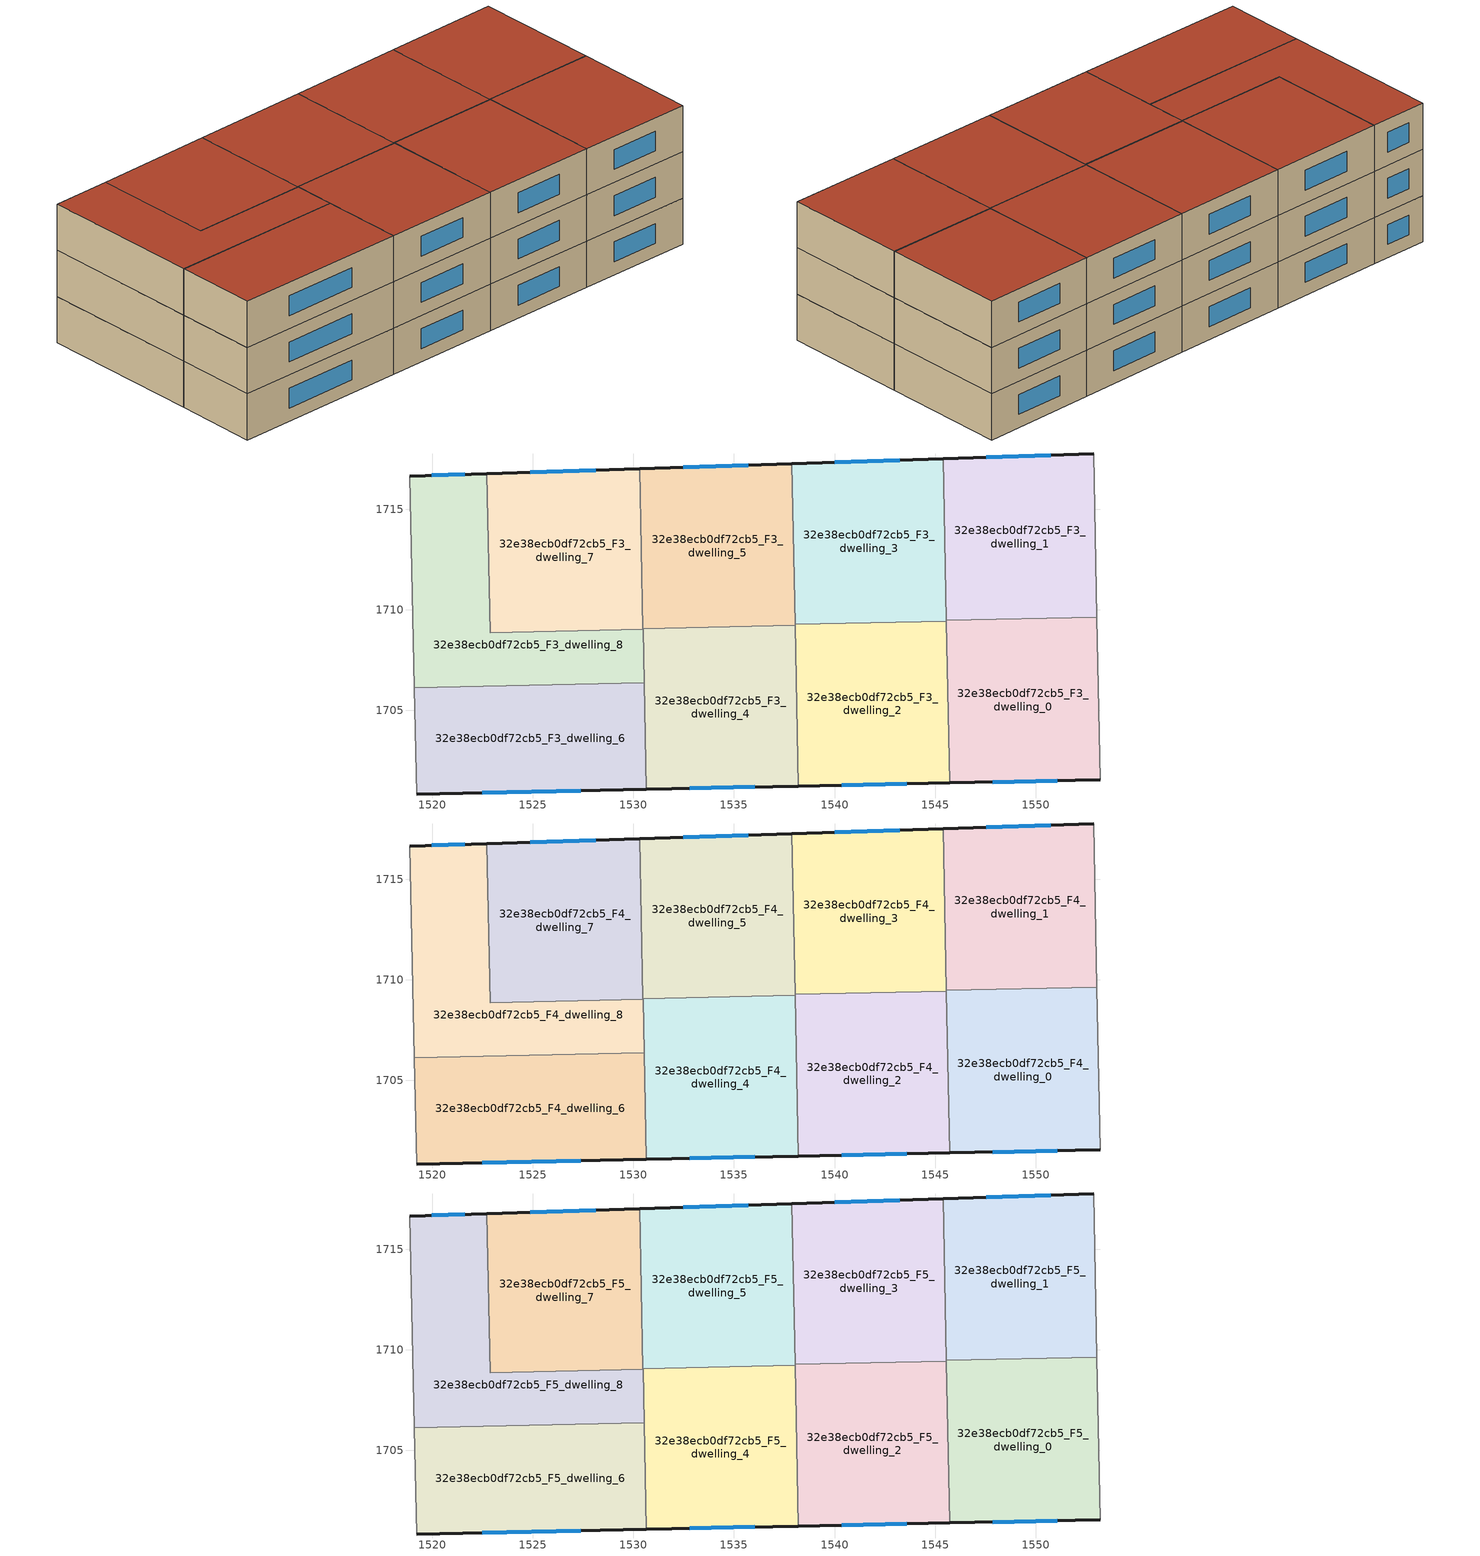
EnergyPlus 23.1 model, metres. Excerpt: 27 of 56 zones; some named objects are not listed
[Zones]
32e38ecb0df72cb5_F3_dwelling_0
 floor to 32e38ecb0df72cb5_F2_dwelling_0 (EU_floor_Construction): 1553.04,1709.63 1553.2,1701.54 1545.73,1701.39 1545.56,1709.48 z9
 wall outside (EU_wall_Construction): 1545.73,1701.39 1553.2,1701.54 z9:12
 wall to 32e38ecb0df72cb5_F3_dwelling_1 (EU_wall_Construction): 1553.04,1709.63 1545.56,1709.48 z9:12
 wall adiabatic (EU_wall_Construction): 1553.2,1701.54 1553.04,1709.63 z9:12
 wall to 32e38ecb0df72cb5_F3_dwelling_2 (EU_wall_Construction): 1545.56,1709.43 1545.73,1701.39 z9:12
 wall to 32e38ecb0df72cb5_F3_dwelling_3 (EU_wall_Construction): 1545.56,1709.48 1545.56,1709.43 z9:12
 window (EU_Window_Construction): 1547.87,1701.43 1551.07,1701.5 z9.86:11.14
32e38ecb0df72cb5_F3_dwelling_1
 floor to 32e38ecb0df72cb5_F2_dwelling_1 (EU_floor_Construction): 1552.89,1717.75 1553.04,1709.63 1545.56,1709.48 1545.4,1717.51 z9
 wall outside (EU_wall_Construction): 1552.89,1717.75 1545.4,1717.51 z9:12
 wall adiabatic (EU_wall_Construction): 1553.04,1709.63 1552.89,1717.75 z9:12
 wall to 32e38ecb0df72cb5_F3_dwelling_3 (EU_wall_Construction): 1545.4,1717.51 1545.56,1709.48 z9:12
 window (EU_Window_Construction): 1550.75,1717.68 1547.54,1717.58 z9.86:11.14
32e38ecb0df72cb5_F3_dwelling_2
 floor to 32e38ecb0df72cb5_F2_dwelling_2 (EU_floor_Construction): 1545.56,1709.43 1545.73,1701.39 1538.21,1701.24 1538.04,1709.27 z9
 wall outside (EU_wall_Construction): 1538.21,1701.24 1545.73,1701.39 z9:12
 wall to 32e38ecb0df72cb5_F3_dwelling_4 (EU_wall_Construction): 1538.04,1709.23 1538.21,1701.24 z9:12
 wall to 32e38ecb0df72cb5_F3_dwelling_3 (EU_wall_Construction): 1545.56,1709.43 1538.04,1709.27 z9:12
 wall to 32e38ecb0df72cb5_F3_dwelling_5 (EU_wall_Construction): 1538.04,1709.27 1538.04,1709.23 z9:12
 window (EU_Window_Construction): 1540.36,1701.28 1543.58,1701.35 z9.86:11.14
32e38ecb0df72cb5_F3_dwelling_3
 floor to 32e38ecb0df72cb5_F2_dwelling_3 (EU_floor_Construction): 1545.4,1717.51 1545.56,1709.43 1538.04,1709.27 1537.88,1717.26 z9
 wall outside (EU_wall_Construction): 1545.4,1717.51 1537.88,1717.26 z9:12
 wall to 32e38ecb0df72cb5_F3_dwelling_5 (EU_wall_Construction): 1537.88,1717.26 1538.04,1709.27 z9:12
 window (EU_Window_Construction): 1543.25,1717.44 1540.02,1717.33 z9.86:11.14
32e38ecb0df72cb5_F3_dwelling_4
 floor to 32e38ecb0df72cb5_F2_dwelling_4 (EU_floor_Construction): 1538.04,1709.23 1538.21,1701.24 1530.64,1701.08 1530.48,1709.07 z9
 wall outside (EU_wall_Construction): 1530.64,1701.08 1538.21,1701.24 z9:12
 wall to 32e38ecb0df72cb5_F3_dwelling_5 (EU_wall_Construction): 1538.04,1709.23 1530.48,1709.07 z9:12
 wall to 32e38ecb0df72cb5_F3_dwelling_6 (EU_wall_Construction): 1530.53,1706.37 1530.64,1701.08 z9:12
 wall to 32e38ecb0df72cb5_F3_dwelling_8 (EU_wall_Construction): 1530.48,1709.03 1530.53,1706.37 z9:12
 wall to 32e38ecb0df72cb5_F3_dwelling_7 (EU_wall_Construction): 1530.48,1709.07 1530.48,1709.03 z9:12
 window (EU_Window_Construction): 1532.8,1701.12 1536.05,1701.19 z9.86:11.14
32e38ecb0df72cb5_F3_dwelling_5
 floor to 32e38ecb0df72cb5_F2_dwelling_5 (EU_floor_Construction): 1537.88,1717.26 1538.04,1709.23 1530.48,1709.07 1530.31,1717.02 z9
 wall outside (EU_wall_Construction): 1537.88,1717.26 1530.31,1717.02 z9:12
 wall to 32e38ecb0df72cb5_F3_dwelling_7 (EU_wall_Construction): 1530.31,1717.02 1530.48,1709.07 z9:12
 window (EU_Window_Construction): 1535.71,1717.2 1532.47,1717.09 z9.86:11.14
32e38ecb0df72cb5_F3_dwelling_6
 floor to 32e38ecb0df72cb5_F2_dwelling_6 (EU_floor_Construction): 1530.53,1706.37 1530.64,1701.08 1519.22,1700.84 1519.11,1706.13 z9
 wall outside (EU_wall_Construction): 1519.22,1700.84 1530.64,1701.08 z9:12
 wall adiabatic (EU_wall_Construction): 1519.11,1706.13 1519.22,1700.84 z9:12
 wall to 32e38ecb0df72cb5_F3_dwelling_8 (EU_wall_Construction): 1530.53,1706.37 1519.11,1706.13 z9:12
 window (EU_Window_Construction): 1522.48,1700.91 1527.38,1701.01 z9.86:11.14
32e38ecb0df72cb5_F3_dwelling_7
 floor to 32e38ecb0df72cb5_F2_dwelling_7 (EU_floor_Construction): 1530.31,1717.02 1530.48,1709.03 1522.87,1708.87 1522.71,1716.78 z9
 wall outside (EU_wall_Construction): 1530.31,1717.02 1522.71,1716.78 z9:12
 wall to 32e38ecb0df72cb5_F3_dwelling_8 (EU_wall_Construction): 1522.71,1716.78 1522.87,1708.87 1530.48,1709.03 z9:12
 window (EU_Window_Construction): 1528.14,1716.95 1524.88,1716.85 z9.86:11.14
32e38ecb0df72cb5_F3_dwelling_8
 floor to 32e38ecb0df72cb5_F2_dwelling_8 (EU_floor_Construction): 1530.48,1709.03 1530.53,1706.37 1519.11,1706.13 1518.89,1716.65 1522.71,1716.78 1522.87,1708.87 z9
 wall outside (EU_wall_Construction): 1522.71,1716.78 1518.89,1716.65 z9:12
 wall adiabatic (EU_wall_Construction): 1518.89,1716.65 1519.11,1706.13 z9:12
 window (EU_Window_Construction): 1521.62,1716.74 1519.98,1716.69 z9.86:11.14
32e38ecb0df72cb5_F4_dwelling_0
 floor to 32e38ecb0df72cb5_F3_dwelling_0 (EU_floor_Construction): 1553.04,1709.63 1553.2,1701.54 1545.73,1701.39 1545.56,1709.48 z12
 wall outside (EU_wall_Construction): 1545.73,1701.39 1553.2,1701.54 z12:15
 wall to 32e38ecb0df72cb5_F4_dwelling_1 (EU_wall_Construction): 1553.04,1709.63 1545.56,1709.48 z12:15
 wall adiabatic (EU_wall_Construction): 1553.2,1701.54 1553.04,1709.63 z12:15
 wall to 32e38ecb0df72cb5_F4_dwelling_2 (EU_wall_Construction): 1545.56,1709.43 1545.73,1701.39 z12:15
 wall to 32e38ecb0df72cb5_F4_dwelling_3 (EU_wall_Construction): 1545.56,1709.48 1545.56,1709.43 z12:15
 window (EU_Window_Construction): 1547.87,1701.43 1551.07,1701.5 z12.86:14.14
32e38ecb0df72cb5_F4_dwelling_1
 floor to 32e38ecb0df72cb5_F3_dwelling_1 (EU_floor_Construction): 1552.89,1717.75 1553.04,1709.63 1545.56,1709.48 1545.4,1717.51 z12
 wall outside (EU_wall_Construction): 1552.89,1717.75 1545.4,1717.51 z12:15
 wall adiabatic (EU_wall_Construction): 1553.04,1709.63 1552.89,1717.75 z12:15
 wall to 32e38ecb0df72cb5_F4_dwelling_3 (EU_wall_Construction): 1545.4,1717.51 1545.56,1709.48 z12:15
 window (EU_Window_Construction): 1550.75,1717.68 1547.54,1717.58 z12.86:14.14
32e38ecb0df72cb5_F4_dwelling_2
 floor to 32e38ecb0df72cb5_F3_dwelling_2 (EU_floor_Construction): 1545.56,1709.43 1545.73,1701.39 1538.21,1701.24 1538.04,1709.27 z12
 wall outside (EU_wall_Construction): 1538.21,1701.24 1545.73,1701.39 z12:15
 wall to 32e38ecb0df72cb5_F4_dwelling_4 (EU_wall_Construction): 1538.04,1709.23 1538.21,1701.24 z12:15
 wall to 32e38ecb0df72cb5_F4_dwelling_3 (EU_wall_Construction): 1545.56,1709.43 1538.04,1709.27 z12:15
 wall to 32e38ecb0df72cb5_F4_dwelling_5 (EU_wall_Construction): 1538.04,1709.27 1538.04,1709.23 z12:15
 window (EU_Window_Construction): 1540.36,1701.28 1543.58,1701.35 z12.86:14.14
32e38ecb0df72cb5_F4_dwelling_3
 floor to 32e38ecb0df72cb5_F3_dwelling_3 (EU_floor_Construction): 1545.4,1717.51 1545.56,1709.43 1538.04,1709.27 1537.88,1717.26 z12
 wall outside (EU_wall_Construction): 1545.4,1717.51 1537.88,1717.26 z12:15
 wall to 32e38ecb0df72cb5_F4_dwelling_5 (EU_wall_Construction): 1537.88,1717.26 1538.04,1709.27 z12:15
 window (EU_Window_Construction): 1543.25,1717.44 1540.02,1717.33 z12.86:14.14
32e38ecb0df72cb5_F4_dwelling_4
 floor to 32e38ecb0df72cb5_F3_dwelling_4 (EU_floor_Construction): 1538.04,1709.23 1538.21,1701.24 1530.64,1701.08 1530.48,1709.07 z12
 wall outside (EU_wall_Construction): 1530.64,1701.08 1538.21,1701.24 z12:15
 wall to 32e38ecb0df72cb5_F4_dwelling_5 (EU_wall_Construction): 1538.04,1709.23 1530.48,1709.07 z12:15
 wall to 32e38ecb0df72cb5_F4_dwelling_6 (EU_wall_Construction): 1530.53,1706.37 1530.64,1701.08 z12:15
 wall to 32e38ecb0df72cb5_F4_dwelling_8 (EU_wall_Construction): 1530.48,1709.03 1530.53,1706.37 z12:15
 wall to 32e38ecb0df72cb5_F4_dwelling_7 (EU_wall_Construction): 1530.48,1709.07 1530.48,1709.03 z12:15
 window (EU_Window_Construction): 1532.8,1701.12 1536.05,1701.19 z12.86:14.14
32e38ecb0df72cb5_F4_dwelling_5
 floor to 32e38ecb0df72cb5_F3_dwelling_5 (EU_floor_Construction): 1537.88,1717.26 1538.04,1709.23 1530.48,1709.07 1530.31,1717.02 z12
 wall outside (EU_wall_Construction): 1537.88,1717.26 1530.31,1717.02 z12:15
 wall to 32e38ecb0df72cb5_F4_dwelling_7 (EU_wall_Construction): 1530.31,1717.02 1530.48,1709.07 z12:15
 window (EU_Window_Construction): 1535.71,1717.2 1532.47,1717.09 z12.86:14.14
32e38ecb0df72cb5_F4_dwelling_6
 floor to 32e38ecb0df72cb5_F3_dwelling_6 (EU_floor_Construction): 1530.53,1706.37 1530.64,1701.08 1519.22,1700.84 1519.11,1706.13 z12
 wall outside (EU_wall_Construction): 1519.22,1700.84 1530.64,1701.08 z12:15
 wall adiabatic (EU_wall_Construction): 1519.11,1706.13 1519.22,1700.84 z12:15
 wall to 32e38ecb0df72cb5_F4_dwelling_8 (EU_wall_Construction): 1530.53,1706.37 1519.11,1706.13 z12:15
 window (EU_Window_Construction): 1522.48,1700.91 1527.38,1701.01 z12.86:14.14
32e38ecb0df72cb5_F4_dwelling_7
 floor to 32e38ecb0df72cb5_F3_dwelling_7 (EU_floor_Construction): 1530.31,1717.02 1530.48,1709.03 1522.87,1708.87 1522.71,1716.78 z12
 wall outside (EU_wall_Construction): 1530.31,1717.02 1522.71,1716.78 z12:15
 wall to 32e38ecb0df72cb5_F4_dwelling_8 (EU_wall_Construction): 1522.71,1716.78 1522.87,1708.87 1530.48,1709.03 z12:15
 window (EU_Window_Construction): 1528.14,1716.95 1524.88,1716.85 z12.86:14.14
32e38ecb0df72cb5_F4_dwelling_8
 floor to 32e38ecb0df72cb5_F3_dwelling_8 (EU_floor_Construction): 1530.48,1709.03 1530.53,1706.37 1519.11,1706.13 1518.89,1716.65 1522.71,1716.78 1522.87,1708.87 z12
 wall outside (EU_wall_Construction): 1522.71,1716.78 1518.89,1716.65 z12:15
 wall adiabatic (EU_wall_Construction): 1518.89,1716.65 1519.11,1706.13 z12:15
 window (EU_Window_Construction): 1521.62,1716.74 1519.98,1716.69 z12.86:14.14
32e38ecb0df72cb5_F5_dwelling_0
 floor to 32e38ecb0df72cb5_F4_dwelling_0 (EU_floor_Construction): 1553.04,1709.63 1553.2,1701.54 1545.73,1701.39 1545.56,1709.48 z15
 wall outside (EU_wall_Construction): 1545.73,1701.39 1553.2,1701.54 z15:18
 wall to 32e38ecb0df72cb5_F5_dwelling_1 (EU_wall_Construction): 1553.04,1709.63 1545.56,1709.48 z15:18
 wall adiabatic (EU_wall_Construction): 1553.2,1701.54 1553.04,1709.63 z15:18
 wall to 32e38ecb0df72cb5_F5_dwelling_2 (EU_wall_Construction): 1545.56,1709.43 1545.73,1701.39 z15:18
 wall to 32e38ecb0df72cb5_F5_dwelling_3 (EU_wall_Construction): 1545.56,1709.48 1545.56,1709.43 z15:18
 window (EU_Window_Construction): 1547.87,1701.43 1551.07,1701.5 z15.86:17.14
 roof outside (EU_roof_Construction): 1553.2,1701.54 1553.04,1709.63 1545.56,1709.48 1545.73,1701.39 z18
32e38ecb0df72cb5_F5_dwelling_1
 floor to 32e38ecb0df72cb5_F4_dwelling_1 (EU_floor_Construction): 1552.89,1717.75 1553.04,1709.63 1545.56,1709.48 1545.4,1717.51 z15
 wall outside (EU_wall_Construction): 1552.89,1717.75 1545.4,1717.51 z15:18
 wall adiabatic (EU_wall_Construction): 1553.04,1709.63 1552.89,1717.75 z15:18
 wall to 32e38ecb0df72cb5_F5_dwelling_3 (EU_wall_Construction): 1545.4,1717.51 1545.56,1709.48 z15:18
 window (EU_Window_Construction): 1550.75,1717.68 1547.54,1717.58 z15.86:17.14
 roof outside (EU_roof_Construction): 1553.04,1709.63 1552.89,1717.75 1545.4,1717.51 1545.56,1709.48 z18
32e38ecb0df72cb5_F5_dwelling_2
 floor to 32e38ecb0df72cb5_F4_dwelling_2 (EU_floor_Construction): 1545.56,1709.43 1545.73,1701.39 1538.21,1701.24 1538.04,1709.27 z15
 wall outside (EU_wall_Construction): 1538.21,1701.24 1545.73,1701.39 z15:18
 wall to 32e38ecb0df72cb5_F5_dwelling_4 (EU_wall_Construction): 1538.04,1709.23 1538.21,1701.24 z15:18
 wall to 32e38ecb0df72cb5_F5_dwelling_3 (EU_wall_Construction): 1545.56,1709.43 1538.04,1709.27 z15:18
 wall to 32e38ecb0df72cb5_F5_dwelling_5 (EU_wall_Construction): 1538.04,1709.27 1538.04,1709.23 z15:18
 window (EU_Window_Construction): 1540.36,1701.28 1543.58,1701.35 z15.86:17.14
 roof outside (EU_roof_Construction): 1545.73,1701.39 1545.56,1709.43 1538.04,1709.27 1538.21,1701.24 z18
32e38ecb0df72cb5_F5_dwelling_3
 floor to 32e38ecb0df72cb5_F4_dwelling_3 (EU_floor_Construction): 1545.4,1717.51 1545.56,1709.43 1538.04,1709.27 1537.88,1717.26 z15
 wall outside (EU_wall_Construction): 1545.4,1717.51 1537.88,1717.26 z15:18
 wall to 32e38ecb0df72cb5_F5_dwelling_5 (EU_wall_Construction): 1537.88,1717.26 1538.04,1709.27 z15:18
 window (EU_Window_Construction): 1543.25,1717.44 1540.02,1717.33 z15.86:17.14
 roof outside (EU_roof_Construction): 1545.56,1709.43 1545.4,1717.51 1537.88,1717.26 1538.04,1709.27 z18
32e38ecb0df72cb5_F5_dwelling_4
 floor to 32e38ecb0df72cb5_F4_dwelling_4 (EU_floor_Construction): 1538.04,1709.23 1538.21,1701.24 1530.64,1701.08 1530.48,1709.07 z15
 wall outside (EU_wall_Construction): 1530.64,1701.08 1538.21,1701.24 z15:18
 wall to 32e38ecb0df72cb5_F5_dwelling_5 (EU_wall_Construction): 1538.04,1709.23 1530.48,1709.07 z15:18
 wall to 32e38ecb0df72cb5_F5_dwelling_6 (EU_wall_Construction): 1530.53,1706.37 1530.64,1701.08 z15:18
 wall to 32e38ecb0df72cb5_F5_dwelling_8 (EU_wall_Construction): 1530.48,1709.03 1530.53,1706.37 z15:18
 wall to 32e38ecb0df72cb5_F5_dwelling_7 (EU_wall_Construction): 1530.48,1709.07 1530.48,1709.03 z15:18
 window (EU_Window_Construction): 1532.8,1701.12 1536.05,1701.19 z15.86:17.14
 roof outside (EU_roof_Construction): 1538.21,1701.24 1538.04,1709.23 1530.48,1709.07 1530.64,1701.08 z18
32e38ecb0df72cb5_F5_dwelling_5
 floor to 32e38ecb0df72cb5_F4_dwelling_5 (EU_floor_Construction): 1537.88,1717.26 1538.04,1709.23 1530.48,1709.07 1530.31,1717.02 z15
 wall outside (EU_wall_Construction): 1537.88,1717.26 1530.31,1717.02 z15:18
 wall to 32e38ecb0df72cb5_F5_dwelling_7 (EU_wall_Construction): 1530.31,1717.02 1530.48,1709.07 z15:18
 window (EU_Window_Construction): 1535.71,1717.2 1532.47,1717.09 z15.86:17.14
 roof outside (EU_roof_Construction): 1538.04,1709.23 1537.88,1717.26 1530.31,1717.02 1530.48,1709.07 z18
32e38ecb0df72cb5_F5_dwelling_6
 floor to 32e38ecb0df72cb5_F4_dwelling_6 (EU_floor_Construction): 1530.53,1706.37 1530.64,1701.08 1519.22,1700.84 1519.11,1706.13 z15
 wall outside (EU_wall_Construction): 1519.22,1700.84 1530.64,1701.08 z15:18
 wall adiabatic (EU_wall_Construction): 1519.11,1706.13 1519.22,1700.84 z15:18
 wall to 32e38ecb0df72cb5_F5_dwelling_8 (EU_wall_Construction): 1530.53,1706.37 1519.11,1706.13 z15:18
 window (EU_Window_Construction): 1522.48,1700.91 1527.38,1701.01 z15.86:17.14
 roof outside (EU_roof_Construction): 1530.64,1701.08 1530.53,1706.37 1519.11,1706.13 1519.22,1700.84 z18
32e38ecb0df72cb5_F5_dwelling_7
 floor to 32e38ecb0df72cb5_F4_dwelling_7 (EU_floor_Construction): 1530.31,1717.02 1530.48,1709.03 1522.87,1708.87 1522.71,1716.78 z15
 wall outside (EU_wall_Construction): 1530.31,1717.02 1522.71,1716.78 z15:18
 wall to 32e38ecb0df72cb5_F5_dwelling_8 (EU_wall_Construction): 1522.71,1716.78 1522.87,1708.87 1530.48,1709.03 z15:18
 window (EU_Window_Construction): 1528.14,1716.95 1524.88,1716.85 z15.86:17.14
 roof outside (EU_roof_Construction): 1530.48,1709.03 1530.31,1717.02 1522.71,1716.78 1522.87,1708.87 z18
32e38ecb0df72cb5_F5_dwelling_8
 floor to 32e38ecb0df72cb5_F4_dwelling_8 (EU_floor_Construction): 1530.48,1709.03 1530.53,1706.37 1519.11,1706.13 1518.89,1716.65 1522.71,1716.78 1522.87,1708.87 z15
 wall outside (EU_wall_Construction): 1522.71,1716.78 1518.89,1716.65 z15:18
 wall adiabatic (EU_wall_Construction): 1518.89,1716.65 1519.11,1706.13 z15:18
 window (EU_Window_Construction): 1521.62,1716.74 1519.98,1716.69 z15.86:17.14
 roof outside (EU_roof_Construction): 1530.53,1706.37 1530.48,1709.03 1522.87,1708.87 1522.71,1716.78 1518.89,1716.65 1519.11,1706.13 z18
[Building]
EU S2 Campaign: North Axis=0; Terrain=City; Solar Distribution=FullExterior
[Site:Location]
Helsinki-Vantaa.AP: Latitude=60.317; Longitude=24.963; Time Zone=2; Elevation=54.6
[SizingPeriod:WeatherFileDays]
AnnualSizingPeriod: Begin Month=1; Begin Day of Month=1; End Month=12; End Day of Month=31; Day of Week for Start Day=Monday; Use Weather File Daylight Saving Period=No; Use Weather File Rain and Snow Indicators=No
[MATERIAL]
EU_InternalMass_Material: Roughness=MediumRough; Thickness=0.1; Conductivity=1; Density=1800; Specific Heat=900; Thermal Absorptance=0.9; Solar Absorptance=0.7; Visible Absorptance=0.7
[MATERIAL:NOMASS] Roughness=MediumRough; Thermal Absorptance=0.9; Solar Absorptance=0.7; Visible Absorptance=0.7
Name | Thermal Resistance
EU_wall_NoMass | 1.10183
EU_roof_NoMass; EU_floor_NoMass | 1.70606
[WINDOWMATERIAL:SIMPLEGLAZINGSYSTEM]
EU_Window_SimpleGlazing: UFactor=3.11035; Solar Heat Gain Coefficient=0.8; Visible Transmittance=0.8
[CONSTRUCTION]
EU_wall_Construction: EU_wall_NoMass
EU_roof_Construction: EU_roof_NoMass
EU_floor_Construction: EU_floor_NoMass
EU_Window_Construction: EU_Window_SimpleGlazing
EU_InternalMass_Construction: EU_InternalMass_Material
[ZONE] Type=1; Multiplier=1; Ceiling Height=autocalculate; Floor Area=autocalculate; Part of Total Floor Area=Yes
Name | Volume
32e38ecb0df72cb5_F3_dwelling_0; 32e38ecb0df72cb5_F4_dwelling_0; 32e38ecb0df72cb5_F5_dwelling_0; 32e38ecb0df72cb5_F3_dwelling_5; 32e38ecb0df72cb5_F4_dwelling_5; 32e38ecb0df72cb5_F5_dwelling_5 | 181.477
32e38ecb0df72cb5_F3_dwelling_1; 32e38ecb0df72cb5_F4_dwelling_1; 32e38ecb0df72cb5_F5_dwelling_1 | 181.458
32e38ecb0df72cb5_F3_dwelling_2; 32e38ecb0df72cb5_F4_dwelling_2; 32e38ecb0df72cb5_F5_dwelling_2 | 181.453
32e38ecb0df72cb5_F3_dwelling_3; 32e38ecb0df72cb5_F4_dwelling_3; 32e38ecb0df72cb5_F5_dwelling_3 | 181.474
32e38ecb0df72cb5_F3_dwelling_4; 32e38ecb0df72cb5_F4_dwelling_4; 32e38ecb0df72cb5_F5_dwelling_4 | 181.468
32e38ecb0df72cb5_F3_dwelling_6; 32e38ecb0df72cb5_F4_dwelling_6; 32e38ecb0df72cb5_F5_dwelling_6 | 181.471
32e38ecb0df72cb5_F3_dwelling_7; 32e38ecb0df72cb5_F4_dwelling_7; 32e38ecb0df72cb5_F5_dwelling_7 | 181.442
32e38ecb0df72cb5_F3_dwelling_8; 32e38ecb0df72cb5_F4_dwelling_8; 32e38ecb0df72cb5_F5_dwelling_8 | 181.461
[INTERNALMASS] Construction=EU_InternalMass_Construction
Name | Zone or ZoneList | Surface Area
32e38ecb0df72cb5_F3_dwelling_0_EU_InternalMass | 32e38ecb0df72cb5_F3_dwelling_0 | 60.4912
32e38ecb0df72cb5_F3_dwelling_1_EU_InternalMass | 32e38ecb0df72cb5_F3_dwelling_1 | 60.4838
32e38ecb0df72cb5_F3_dwelling_2_EU_InternalMass | 32e38ecb0df72cb5_F3_dwelling_2 | 60.483
32e38ecb0df72cb5_F3_dwelling_3_EU_InternalMass | 32e38ecb0df72cb5_F3_dwelling_3 | 60.4886
32e38ecb0df72cb5_F3_dwelling_4_EU_InternalMass | 32e38ecb0df72cb5_F3_dwelling_4 | 60.4875
32e38ecb0df72cb5_F3_dwelling_5_EU_InternalMass | 32e38ecb0df72cb5_F3_dwelling_5 | 60.4913
32e38ecb0df72cb5_F3_dwelling_6_EU_InternalMass | 32e38ecb0df72cb5_F3_dwelling_6 | 60.4883
32e38ecb0df72cb5_F3_dwelling_7_EU_InternalMass | 32e38ecb0df72cb5_F3_dwelling_7 | 60.4825
32e38ecb0df72cb5_F3_dwelling_8_EU_InternalMass | 32e38ecb0df72cb5_F3_dwelling_8 | 60.4867
32e38ecb0df72cb5_F4_dwelling_0_EU_InternalMass | 32e38ecb0df72cb5_F4_dwelling_0 | 60.4912
32e38ecb0df72cb5_F4_dwelling_1_EU_InternalMass | 32e38ecb0df72cb5_F4_dwelling_1 | 60.4838
32e38ecb0df72cb5_F4_dwelling_2_EU_InternalMass | 32e38ecb0df72cb5_F4_dwelling_2 | 60.483
32e38ecb0df72cb5_F4_dwelling_3_EU_InternalMass | 32e38ecb0df72cb5_F4_dwelling_3 | 60.4886
32e38ecb0df72cb5_F4_dwelling_4_EU_InternalMass | 32e38ecb0df72cb5_F4_dwelling_4 | 60.4875
32e38ecb0df72cb5_F4_dwelling_5_EU_InternalMass | 32e38ecb0df72cb5_F4_dwelling_5 | 60.4913
32e38ecb0df72cb5_F4_dwelling_6_EU_InternalMass | 32e38ecb0df72cb5_F4_dwelling_6 | 60.4883
32e38ecb0df72cb5_F4_dwelling_7_EU_InternalMass | 32e38ecb0df72cb5_F4_dwelling_7 | 60.4825
32e38ecb0df72cb5_F4_dwelling_8_EU_InternalMass | 32e38ecb0df72cb5_F4_dwelling_8 | 60.4867
32e38ecb0df72cb5_F5_dwelling_0_EU_InternalMass | 32e38ecb0df72cb5_F5_dwelling_0 | 60.4912
32e38ecb0df72cb5_F5_dwelling_1_EU_InternalMass | 32e38ecb0df72cb5_F5_dwelling_1 | 60.4838
32e38ecb0df72cb5_F5_dwelling_2_EU_InternalMass | 32e38ecb0df72cb5_F5_dwelling_2 | 60.483
32e38ecb0df72cb5_F5_dwelling_3_EU_InternalMass | 32e38ecb0df72cb5_F5_dwelling_3 | 60.4886
32e38ecb0df72cb5_F5_dwelling_4_EU_InternalMass | 32e38ecb0df72cb5_F5_dwelling_4 | 60.4875
32e38ecb0df72cb5_F5_dwelling_5_EU_InternalMass | 32e38ecb0df72cb5_F5_dwelling_5 | 60.4913
32e38ecb0df72cb5_F5_dwelling_6_EU_InternalMass | 32e38ecb0df72cb5_F5_dwelling_6 | 60.4883
32e38ecb0df72cb5_F5_dwelling_7_EU_InternalMass | 32e38ecb0df72cb5_F5_dwelling_7 | 60.4825
32e38ecb0df72cb5_F5_dwelling_8_EU_InternalMass | 32e38ecb0df72cb5_F5_dwelling_8 | 60.4867
[OTHEREQUIPMENT] Fuel Type=Electricity; Design Level Calculation Method=Watts/Area; Power per Zone Floor Area=1; Fraction Latent=0; Fraction Radiant=0; Fraction Lost=0; Carbon Dioxide Generation Rate=0; EndUse Subcategory=EU_Step8_InternalGains
Name | Zone or ZoneList or Space or SpaceList | Schedule
EU_Step8_InternalGain_32e38ecb0df72cb5_F3_dwelling_0_f000 | 32e38ecb0df72cb5_F3_dwelling_0 | EU_Step8_GainSchedule_32e38ecb0df72cb5_F3_dwelling_0_f000
EU_Step8_InternalGain_32e38ecb0df72cb5_F3_dwelling_1_f000 | 32e38ecb0df72cb5_F3_dwelling_1 | EU_Step8_GainSchedule_32e38ecb0df72cb5_F3_dwelling_1_f000
EU_Step8_InternalGain_32e38ecb0df72cb5_F3_dwelling_2_f000 | 32e38ecb0df72cb5_F3_dwelling_2 | EU_Step8_GainSchedule_32e38ecb0df72cb5_F3_dwelling_2_f000
EU_Step8_InternalGain_32e38ecb0df72cb5_F3_dwelling_3_f000 | 32e38ecb0df72cb5_F3_dwelling_3 | EU_Step8_GainSchedule_32e38ecb0df72cb5_F3_dwelling_3_f000
EU_Step8_InternalGain_32e38ecb0df72cb5_F3_dwelling_4_f000 | 32e38ecb0df72cb5_F3_dwelling_4 | EU_Step8_GainSchedule_32e38ecb0df72cb5_F3_dwelling_4_f000
EU_Step8_InternalGain_32e38ecb0df72cb5_F3_dwelling_5_f000 | 32e38ecb0df72cb5_F3_dwelling_5 | EU_Step8_GainSchedule_32e38ecb0df72cb5_F3_dwelling_5_f000
EU_Step8_InternalGain_32e38ecb0df72cb5_F3_dwelling_6_f000 | 32e38ecb0df72cb5_F3_dwelling_6 | EU_Step8_GainSchedule_32e38ecb0df72cb5_F3_dwelling_6_f000
EU_Step8_InternalGain_32e38ecb0df72cb5_F3_dwelling_7_f000 | 32e38ecb0df72cb5_F3_dwelling_7 | EU_Step8_GainSchedule_32e38ecb0df72cb5_F3_dwelling_7_f000
EU_Step8_InternalGain_32e38ecb0df72cb5_F3_dwelling_8_f000 | 32e38ecb0df72cb5_F3_dwelling_8 | EU_Step8_GainSchedule_32e38ecb0df72cb5_F3_dwelling_8_f000
EU_Step8_InternalGain_32e38ecb0df72cb5_F4_dwelling_0_f000 | 32e38ecb0df72cb5_F4_dwelling_0 | EU_Step8_GainSchedule_32e38ecb0df72cb5_F4_dwelling_0_f000
EU_Step8_InternalGain_32e38ecb0df72cb5_F4_dwelling_1_f000 | 32e38ecb0df72cb5_F4_dwelling_1 | EU_Step8_GainSchedule_32e38ecb0df72cb5_F4_dwelling_1_f000
EU_Step8_InternalGain_32e38ecb0df72cb5_F4_dwelling_2_f000 | 32e38ecb0df72cb5_F4_dwelling_2 | EU_Step8_GainSchedule_32e38ecb0df72cb5_F4_dwelling_2_f000
EU_Step8_InternalGain_32e38ecb0df72cb5_F4_dwelling_3_f000 | 32e38ecb0df72cb5_F4_dwelling_3 | EU_Step8_GainSchedule_32e38ecb0df72cb5_F4_dwelling_3_f000
EU_Step8_InternalGain_32e38ecb0df72cb5_F4_dwelling_4_f000 | 32e38ecb0df72cb5_F4_dwelling_4 | EU_Step8_GainSchedule_32e38ecb0df72cb5_F4_dwelling_4_f000
EU_Step8_InternalGain_32e38ecb0df72cb5_F4_dwelling_5_f000 | 32e38ecb0df72cb5_F4_dwelling_5 | EU_Step8_GainSchedule_32e38ecb0df72cb5_F4_dwelling_5_f000
EU_Step8_InternalGain_32e38ecb0df72cb5_F4_dwelling_6_f000 | 32e38ecb0df72cb5_F4_dwelling_6 | EU_Step8_GainSchedule_32e38ecb0df72cb5_F4_dwelling_6_f000
EU_Step8_InternalGain_32e38ecb0df72cb5_F4_dwelling_7_f000 | 32e38ecb0df72cb5_F4_dwelling_7 | EU_Step8_GainSchedule_32e38ecb0df72cb5_F4_dwelling_7_f000
EU_Step8_InternalGain_32e38ecb0df72cb5_F4_dwelling_8_f000 | 32e38ecb0df72cb5_F4_dwelling_8 | EU_Step8_GainSchedule_32e38ecb0df72cb5_F4_dwelling_8_f000
EU_Step8_InternalGain_32e38ecb0df72cb5_F5_dwelling_0_f000 | 32e38ecb0df72cb5_F5_dwelling_0 | EU_Step8_GainSchedule_32e38ecb0df72cb5_F5_dwelling_0_f000
EU_Step8_InternalGain_32e38ecb0df72cb5_F5_dwelling_1_f000 | 32e38ecb0df72cb5_F5_dwelling_1 | EU_Step8_GainSchedule_32e38ecb0df72cb5_F5_dwelling_1_f000
EU_Step8_InternalGain_32e38ecb0df72cb5_F5_dwelling_2_f000 | 32e38ecb0df72cb5_F5_dwelling_2 | EU_Step8_GainSchedule_32e38ecb0df72cb5_F5_dwelling_2_f000
EU_Step8_InternalGain_32e38ecb0df72cb5_F5_dwelling_3_f000 | 32e38ecb0df72cb5_F5_dwelling_3 | EU_Step8_GainSchedule_32e38ecb0df72cb5_F5_dwelling_3_f000
EU_Step8_InternalGain_32e38ecb0df72cb5_F5_dwelling_4_f000 | 32e38ecb0df72cb5_F5_dwelling_4 | EU_Step8_GainSchedule_32e38ecb0df72cb5_F5_dwelling_4_f000
EU_Step8_InternalGain_32e38ecb0df72cb5_F5_dwelling_5_f000 | 32e38ecb0df72cb5_F5_dwelling_5 | EU_Step8_GainSchedule_32e38ecb0df72cb5_F5_dwelling_5_f000
EU_Step8_InternalGain_32e38ecb0df72cb5_F5_dwelling_6_f000 | 32e38ecb0df72cb5_F5_dwelling_6 | EU_Step8_GainSchedule_32e38ecb0df72cb5_F5_dwelling_6_f000
EU_Step8_InternalGain_32e38ecb0df72cb5_F5_dwelling_7_f000 | 32e38ecb0df72cb5_F5_dwelling_7 | EU_Step8_GainSchedule_32e38ecb0df72cb5_F5_dwelling_7_f000
EU_Step8_InternalGain_32e38ecb0df72cb5_F5_dwelling_8_f000 | 32e38ecb0df72cb5_F5_dwelling_8 | EU_Step8_GainSchedule_32e38ecb0df72cb5_F5_dwelling_8_f000
[ZONEVENTILATION:DESIGNFLOWRATE] Schedule=EU_AlwaysOn; Design Flow Rate Calculation Method=AirChanges/Hour; Air Changes per Hour=0.756316; Ventilation Type=Natural; Fan Pressure Rise=0; Fan Total Efficiency=1; Constant Term Coefficient=1; Temperature Term Coefficient=0; Velocity Term Coefficient=0; Velocity Squared Term Coefficient=0; Minimum Indoor Temperature=-100; Maximum Indoor Temperature=100; Delta Temperature=-100; Minimum Outdoor Temperature=-100; Maximum Outdoor Temperature=100; Maximum Wind Speed=40
Name | Zone or ZoneList or Space or SpaceList
EU_ConstantAir_32e38ecb0df72cb5_F3_dwelling_0 | 32e38ecb0df72cb5_F3_dwelling_0
EU_ConstantAir_32e38ecb0df72cb5_F3_dwelling_1 | 32e38ecb0df72cb5_F3_dwelling_1
EU_ConstantAir_32e38ecb0df72cb5_F3_dwelling_2 | 32e38ecb0df72cb5_F3_dwelling_2
EU_ConstantAir_32e38ecb0df72cb5_F3_dwelling_3 | 32e38ecb0df72cb5_F3_dwelling_3
EU_ConstantAir_32e38ecb0df72cb5_F3_dwelling_4 | 32e38ecb0df72cb5_F3_dwelling_4
EU_ConstantAir_32e38ecb0df72cb5_F3_dwelling_5 | 32e38ecb0df72cb5_F3_dwelling_5
EU_ConstantAir_32e38ecb0df72cb5_F3_dwelling_6 | 32e38ecb0df72cb5_F3_dwelling_6
EU_ConstantAir_32e38ecb0df72cb5_F3_dwelling_7 | 32e38ecb0df72cb5_F3_dwelling_7
EU_ConstantAir_32e38ecb0df72cb5_F3_dwelling_8 | 32e38ecb0df72cb5_F3_dwelling_8
EU_ConstantAir_32e38ecb0df72cb5_F4_dwelling_0 | 32e38ecb0df72cb5_F4_dwelling_0
EU_ConstantAir_32e38ecb0df72cb5_F4_dwelling_1 | 32e38ecb0df72cb5_F4_dwelling_1
EU_ConstantAir_32e38ecb0df72cb5_F4_dwelling_2 | 32e38ecb0df72cb5_F4_dwelling_2
EU_ConstantAir_32e38ecb0df72cb5_F4_dwelling_3 | 32e38ecb0df72cb5_F4_dwelling_3
EU_ConstantAir_32e38ecb0df72cb5_F4_dwelling_4 | 32e38ecb0df72cb5_F4_dwelling_4
EU_ConstantAir_32e38ecb0df72cb5_F4_dwelling_5 | 32e38ecb0df72cb5_F4_dwelling_5
EU_ConstantAir_32e38ecb0df72cb5_F4_dwelling_6 | 32e38ecb0df72cb5_F4_dwelling_6
EU_ConstantAir_32e38ecb0df72cb5_F4_dwelling_7 | 32e38ecb0df72cb5_F4_dwelling_7
EU_ConstantAir_32e38ecb0df72cb5_F4_dwelling_8 | 32e38ecb0df72cb5_F4_dwelling_8
EU_ConstantAir_32e38ecb0df72cb5_F5_dwelling_0 | 32e38ecb0df72cb5_F5_dwelling_0
EU_ConstantAir_32e38ecb0df72cb5_F5_dwelling_1 | 32e38ecb0df72cb5_F5_dwelling_1
EU_ConstantAir_32e38ecb0df72cb5_F5_dwelling_2 | 32e38ecb0df72cb5_F5_dwelling_2
EU_ConstantAir_32e38ecb0df72cb5_F5_dwelling_3 | 32e38ecb0df72cb5_F5_dwelling_3
EU_ConstantAir_32e38ecb0df72cb5_F5_dwelling_4 | 32e38ecb0df72cb5_F5_dwelling_4
EU_ConstantAir_32e38ecb0df72cb5_F5_dwelling_5 | 32e38ecb0df72cb5_F5_dwelling_5
EU_ConstantAir_32e38ecb0df72cb5_F5_dwelling_6 | 32e38ecb0df72cb5_F5_dwelling_6
EU_ConstantAir_32e38ecb0df72cb5_F5_dwelling_7 | 32e38ecb0df72cb5_F5_dwelling_7
EU_ConstantAir_32e38ecb0df72cb5_F5_dwelling_8 | 32e38ecb0df72cb5_F5_dwelling_8
[HVACTEMPLATE:THERMOSTAT] Constant Heating Setpoint=20; Constant Cooling Setpoint=50
EU_HeatOnly_32e38ecb0df72cb5_F5_dwelling_7; EU_HeatOnly_32e38ecb0df72cb5_F5_dwelling_8
[HVACTEMPLATE:ZONE:IDEALLOADSAIRSYSTEM] System Availability Schedule=EU_AlwaysOn; Maximum Heating Supply Air Temperature=50; Minimum Cooling Supply Air Temperature=13; Maximum Heating Supply Air Humidity Ratio=0.0156; Minimum Cooling Supply Air Humidity Ratio=0.0077; Heating Limit=NoLimit; Cooling Limit=NoLimit; Heating Availability Schedule=EU_AlwaysOn; Cooling Availability Schedule=EU_CoolingOff; Dehumidification Control Type=ConstantSensibleHeatRatio; Cooling Sensible Heat Ratio=0.7; Dehumidification Setpoint=60; Humidification Control Type=None; Humidification Setpoint=30; Outdoor Air Method=None; Outdoor Air Flow Rate per Person=0.00944; Outdoor Air Flow Rate per Zone Floor Area=0; Outdoor Air Flow Rate per Zone=0; Demand Controlled Ventilation Type=None; Outdoor Air Economizer Type=NoEconomizer; Heat Recovery Type=None; Sensible Heat Recovery Effectiveness=0.7; Latent Heat Recovery Effectiveness=0.65
Name | Template Thermostat
32e38ecb0df72cb5_F3_dwelling_0 | EU_HeatOnly_32e38ecb0df72cb5_F3_dwelling_0
32e38ecb0df72cb5_F3_dwelling_1 | EU_HeatOnly_32e38ecb0df72cb5_F3_dwelling_1
32e38ecb0df72cb5_F3_dwelling_2 | EU_HeatOnly_32e38ecb0df72cb5_F3_dwelling_2
32e38ecb0df72cb5_F3_dwelling_3 | EU_HeatOnly_32e38ecb0df72cb5_F3_dwelling_3
32e38ecb0df72cb5_F3_dwelling_4 | EU_HeatOnly_32e38ecb0df72cb5_F3_dwelling_4
32e38ecb0df72cb5_F3_dwelling_5 | EU_HeatOnly_32e38ecb0df72cb5_F3_dwelling_5
32e38ecb0df72cb5_F3_dwelling_6 | EU_HeatOnly_32e38ecb0df72cb5_F3_dwelling_6
32e38ecb0df72cb5_F3_dwelling_7 | EU_HeatOnly_32e38ecb0df72cb5_F3_dwelling_7
32e38ecb0df72cb5_F3_dwelling_8 | EU_HeatOnly_32e38ecb0df72cb5_F3_dwelling_8
32e38ecb0df72cb5_F4_dwelling_0 | EU_HeatOnly_32e38ecb0df72cb5_F4_dwelling_0
32e38ecb0df72cb5_F4_dwelling_1 | EU_HeatOnly_32e38ecb0df72cb5_F4_dwelling_1
32e38ecb0df72cb5_F4_dwelling_2 | EU_HeatOnly_32e38ecb0df72cb5_F4_dwelling_2
32e38ecb0df72cb5_F4_dwelling_3 | EU_HeatOnly_32e38ecb0df72cb5_F4_dwelling_3
32e38ecb0df72cb5_F4_dwelling_4 | EU_HeatOnly_32e38ecb0df72cb5_F4_dwelling_4
32e38ecb0df72cb5_F4_dwelling_5 | EU_HeatOnly_32e38ecb0df72cb5_F4_dwelling_5
32e38ecb0df72cb5_F4_dwelling_6 | EU_HeatOnly_32e38ecb0df72cb5_F4_dwelling_6
32e38ecb0df72cb5_F4_dwelling_7 | EU_HeatOnly_32e38ecb0df72cb5_F4_dwelling_7
32e38ecb0df72cb5_F4_dwelling_8 | EU_HeatOnly_32e38ecb0df72cb5_F4_dwelling_8
32e38ecb0df72cb5_F5_dwelling_0 | EU_HeatOnly_32e38ecb0df72cb5_F5_dwelling_0
32e38ecb0df72cb5_F5_dwelling_1 | EU_HeatOnly_32e38ecb0df72cb5_F5_dwelling_1
32e38ecb0df72cb5_F5_dwelling_2 | EU_HeatOnly_32e38ecb0df72cb5_F5_dwelling_2
32e38ecb0df72cb5_F5_dwelling_3 | EU_HeatOnly_32e38ecb0df72cb5_F5_dwelling_3
32e38ecb0df72cb5_F5_dwelling_4 | EU_HeatOnly_32e38ecb0df72cb5_F5_dwelling_4
32e38ecb0df72cb5_F5_dwelling_5 | EU_HeatOnly_32e38ecb0df72cb5_F5_dwelling_5
32e38ecb0df72cb5_F5_dwelling_6 | EU_HeatOnly_32e38ecb0df72cb5_F5_dwelling_6
32e38ecb0df72cb5_F5_dwelling_7 | EU_HeatOnly_32e38ecb0df72cb5_F5_dwelling_7
32e38ecb0df72cb5_F5_dwelling_8 | EU_HeatOnly_32e38ecb0df72cb5_F5_dwelling_8
[SIZING:ZONE] Zone Cooling Design Supply Air Temperature Input Method=SupplyAirTemperature; Zone Cooling Design Supply Air Temperature=13; Zone Heating Design Supply Air Temperature Input Method=SupplyAirTemperature; Zone Heating Design Supply Air Temperature=50; Zone Cooling Design Supply Air Humidity Ratio=0.008; Zone Heating Design Supply Air Humidity Ratio=0.008; Cooling Design Air Flow Method=DesignDay; Cooling Design Air Flow Rate=0; Cooling Minimum Air Flow per Zone Floor Area=0.000762; Cooling Minimum Air Flow=0; Cooling Minimum Air Flow Fraction=0.2; Heating Design Air Flow Method=DesignDay; Heating Design Air Flow Rate=0; Heating Maximum Air Flow per Zone Floor Area=0.002032; Heating Maximum Air Flow=0.141576; Heating Maximum Air Flow Fraction=0.3; Account for Dedicated Outdoor Air System=No; Dedicated Outdoor Air System Control Strategy=NeutralSupplyAir; Dedicated Outdoor Air Low Setpoint Temperature for Design=autosize; Dedicated Outdoor Air High Setpoint Temperature for Design=autosize; Zone Load Sizing Method=Sensible Load Only No Latent Load; Zone Latent Cooling Design Supply Air Humidity Ratio Input Method=HumidityRatioDifference; Zone Cooling Design Supply Air Humidity Ratio Difference=0.005; Zone Latent Heating Design Supply Air Humidity Ratio Input Method=HumidityRatioDifference; Zone Humidification Design Supply Air Humidity Ratio Difference=0.005
32e38ecb0df72cb5_F3_dwelling_0; 32e38ecb0df72cb5_F3_dwelling_1; 32e38ecb0df72cb5_F3_dwelling_2; 32e38ecb0df72cb5_F3_dwelling_3; 32e38ecb0df72cb5_F3_dwelling_4; 32e38ecb0df72cb5_F3_dwelling_5; 32e38ecb0df72cb5_F3_dwelling_6; 32e38ecb0df72cb5_F3_dwelling_7; 32e38ecb0df72cb5_F3_dwelling_8; 32e38ecb0df72cb5_F4_dwelling_0; 32e38ecb0df72cb5_F4_dwelling_1; 32e38ecb0df72cb5_F4_dwelling_2; 32e38ecb0df72cb5_F4_dwelling_3; 32e38ecb0df72cb5_F4_dwelling_4; 32e38ecb0df72cb5_F4_dwelling_5; 32e38ecb0df72cb5_F4_dwelling_6; 32e38ecb0df72cb5_F4_dwelling_7; 32e38ecb0df72cb5_F4_dwelling_8; 32e38ecb0df72cb5_F5_dwelling_0; 32e38ecb0df72cb5_F5_dwelling_1; 32e38ecb0df72cb5_F5_dwelling_2; 32e38ecb0df72cb5_F5_dwelling_3; 32e38ecb0df72cb5_F5_dwelling_4; 32e38ecb0df72cb5_F5_dwelling_5; 32e38ecb0df72cb5_F5_dwelling_6; 32e38ecb0df72cb5_F5_dwelling_7; 32e38ecb0df72cb5_F5_dwelling_8
[SCHEDULE:CONSTANT]
Name | Hourly Value
EU_AlwaysOn | 1
EU_CoolingOff | 0
[SCHEDULE:FILE] Column Number=1; Rows to Skip at Top=0; Number of Hours of Data=8760; Column Separator=Comma; Interpolate to Timestep=No; Minutes per Item=60; Adjust Schedule for Daylight Savings=Yes
Name | File
EU_Step8_GainSchedule_32e38ecb0df72cb5_F3_dwelling_0_f000 | ../../schedules/32e38ecb0df72cb5/32e38ecb0df72cb5_F3_dwelling_0_f000_gain.csv
EU_Step8_GainSchedule_32e38ecb0df72cb5_F3_dwelling_1_f000 | ../../schedules/32e38ecb0df72cb5/32e38ecb0df72cb5_F3_dwelling_1_f000_gain.csv
EU_Step8_GainSchedule_32e38ecb0df72cb5_F3_dwelling_2_f000 | ../../schedules/32e38ecb0df72cb5/32e38ecb0df72cb5_F3_dwelling_2_f000_gain.csv
EU_Step8_GainSchedule_32e38ecb0df72cb5_F3_dwelling_3_f000 | ../../schedules/32e38ecb0df72cb5/32e38ecb0df72cb5_F3_dwelling_3_f000_gain.csv
EU_Step8_GainSchedule_32e38ecb0df72cb5_F3_dwelling_4_f000 | ../../schedules/32e38ecb0df72cb5/32e38ecb0df72cb5_F3_dwelling_4_f000_gain.csv
EU_Step8_GainSchedule_32e38ecb0df72cb5_F3_dwelling_5_f000 | ../../schedules/32e38ecb0df72cb5/32e38ecb0df72cb5_F3_dwelling_5_f000_gain.csv
EU_Step8_GainSchedule_32e38ecb0df72cb5_F3_dwelling_6_f000 | ../../schedules/32e38ecb0df72cb5/32e38ecb0df72cb5_F3_dwelling_6_f000_gain.csv
EU_Step8_GainSchedule_32e38ecb0df72cb5_F3_dwelling_7_f000 | ../../schedules/32e38ecb0df72cb5/32e38ecb0df72cb5_F3_dwelling_7_f000_gain.csv
EU_Step8_GainSchedule_32e38ecb0df72cb5_F3_dwelling_8_f000 | ../../schedules/32e38ecb0df72cb5/32e38ecb0df72cb5_F3_dwelling_8_f000_gain.csv
EU_Step8_GainSchedule_32e38ecb0df72cb5_F4_dwelling_0_f000 | ../../schedules/32e38ecb0df72cb5/32e38ecb0df72cb5_F4_dwelling_0_f000_gain.csv
EU_Step8_GainSchedule_32e38ecb0df72cb5_F4_dwelling_1_f000 | ../../schedules/32e38ecb0df72cb5/32e38ecb0df72cb5_F4_dwelling_1_f000_gain.csv
EU_Step8_GainSchedule_32e38ecb0df72cb5_F4_dwelling_2_f000 | ../../schedules/32e38ecb0df72cb5/32e38ecb0df72cb5_F4_dwelling_2_f000_gain.csv
EU_Step8_GainSchedule_32e38ecb0df72cb5_F4_dwelling_3_f000 | ../../schedules/32e38ecb0df72cb5/32e38ecb0df72cb5_F4_dwelling_3_f000_gain.csv
EU_Step8_GainSchedule_32e38ecb0df72cb5_F4_dwelling_4_f000 | ../../schedules/32e38ecb0df72cb5/32e38ecb0df72cb5_F4_dwelling_4_f000_gain.csv
EU_Step8_GainSchedule_32e38ecb0df72cb5_F4_dwelling_5_f000 | ../../schedules/32e38ecb0df72cb5/32e38ecb0df72cb5_F4_dwelling_5_f000_gain.csv
EU_Step8_GainSchedule_32e38ecb0df72cb5_F4_dwelling_6_f000 | ../../schedules/32e38ecb0df72cb5/32e38ecb0df72cb5_F4_dwelling_6_f000_gain.csv
EU_Step8_GainSchedule_32e38ecb0df72cb5_F4_dwelling_7_f000 | ../../schedules/32e38ecb0df72cb5/32e38ecb0df72cb5_F4_dwelling_7_f000_gain.csv
EU_Step8_GainSchedule_32e38ecb0df72cb5_F4_dwelling_8_f000 | ../../schedules/32e38ecb0df72cb5/32e38ecb0df72cb5_F4_dwelling_8_f000_gain.csv
EU_Step8_GainSchedule_32e38ecb0df72cb5_F5_dwelling_0_f000 | ../../schedules/32e38ecb0df72cb5/32e38ecb0df72cb5_F5_dwelling_0_f000_gain.csv
EU_Step8_GainSchedule_32e38ecb0df72cb5_F5_dwelling_1_f000 | ../../schedules/32e38ecb0df72cb5/32e38ecb0df72cb5_F5_dwelling_1_f000_gain.csv
EU_Step8_GainSchedule_32e38ecb0df72cb5_F5_dwelling_2_f000 | ../../schedules/32e38ecb0df72cb5/32e38ecb0df72cb5_F5_dwelling_2_f000_gain.csv
EU_Step8_GainSchedule_32e38ecb0df72cb5_F5_dwelling_3_f000 | ../../schedules/32e38ecb0df72cb5/32e38ecb0df72cb5_F5_dwelling_3_f000_gain.csv
EU_Step8_GainSchedule_32e38ecb0df72cb5_F5_dwelling_4_f000 | ../../schedules/32e38ecb0df72cb5/32e38ecb0df72cb5_F5_dwelling_4_f000_gain.csv
EU_Step8_GainSchedule_32e38ecb0df72cb5_F5_dwelling_5_f000 | ../../schedules/32e38ecb0df72cb5/32e38ecb0df72cb5_F5_dwelling_5_f000_gain.csv
EU_Step8_GainSchedule_32e38ecb0df72cb5_F5_dwelling_6_f000 | ../../schedules/32e38ecb0df72cb5/32e38ecb0df72cb5_F5_dwelling_6_f000_gain.csv
EU_Step8_GainSchedule_32e38ecb0df72cb5_F5_dwelling_7_f000 | ../../schedules/32e38ecb0df72cb5/32e38ecb0df72cb5_F5_dwelling_7_f000_gain.csv
EU_Step8_GainSchedule_32e38ecb0df72cb5_F5_dwelling_8_f000 | ../../schedules/32e38ecb0df72cb5/32e38ecb0df72cb5_F5_dwelling_8_f000_gain.csv
